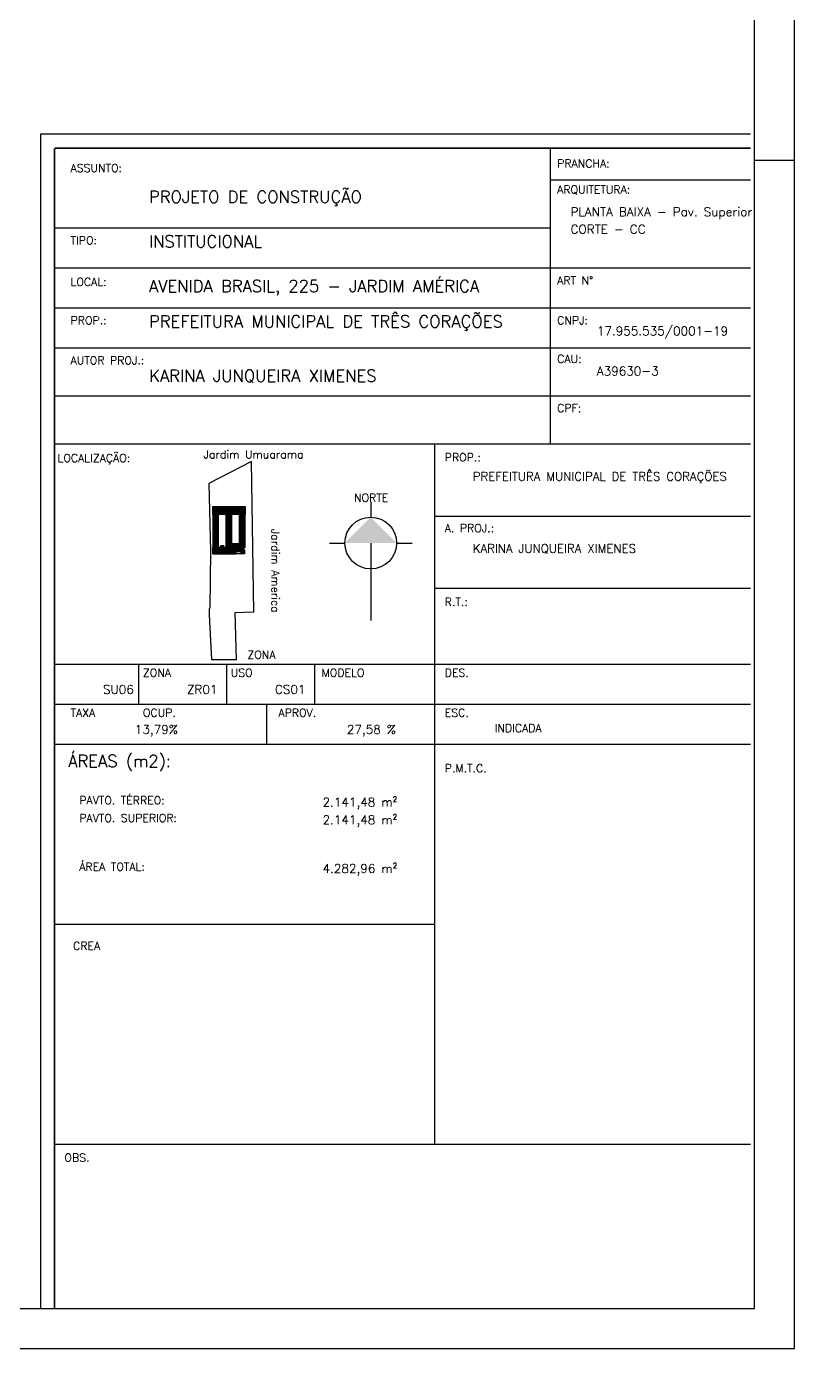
# Model space of a CAD drawing. Header units: inches. Extents: x 1211 to 1586, y 4594 to 4984.
# Drawn here: x 1502.81 to 1522.01, y 4593.59 to 4626.63 of the extents above; entities that cross this region are included whole.
import ezdxf

# ---------------------------------------------------------------- set-up
doc = ezdxf.new("R2010")
doc.units = ezdxf.units.IN
doc.header["$MEASUREMENT"] = 0
doc.linetypes.add('CERCA', pattern=[9.4, 8, -0.7, 0, -0.7])
for name, color, linetype in [('0.4', 8, 'Continuous'), ('0.8', 8, 'Continuous'), ('1', 1, 'Continuous'), ('Block2', 2, 'Continuous'), ('LINHAS', 2, 'Continuous'), ('PORTAS', 1, 'Continuous'), ('S2MARGF', 4, 'Continuous'), ('S2MARGG', 13, 'Continuous'), ('TEXTO', 8, 'Continuous')]:
    doc.layers.add(name, color=color, linetype=linetype)
doc.styles.add('ROMANS', font='romans', dxfattribs={"height": 0.2})

# ---------------------------------------------------------------- blocks, each defined once
blk = doc.blocks.new('Norte02')
at = {"layer": 'Block2'}
for p, q in [((0, 983), (0, 855)), ((-342, 641), (-214, 641)), ((0, 641), (0, 0)), ((214, 641), (342, 641))]:
    blk.add_line(p, q, dxfattribs=at)
blk.add_circle((0, 641), 214, dxfattribs=at)
blk.add_solid([(-214, 641), (0, 855), (214, 641)], dxfattribs=at)

msp = doc.modelspace()

# ---------------------------------------------------------------- hatches: boundary and pattern name
at = {"layer": '0.4'}
h = msp.add_hatch(dxfattribs=at)
h.set_pattern_fill('ANSI32,_O', color=8, scale=0.001094, angle=225)
h.set_pattern_definition([(270, (1507.970166, 4614.463634), (0.01041797, -5e-18), []), (270, (1507.966693, 4614.460161), (0.01041797, -5e-18), [])])
h.paths.add_polyline_path([(1508.2708, 4614.4379), (1508.2708, 4614.5317), (1507.4654, 4614.5317), (1507.4654, 4614.4379)])
h.paths.add_polyline_path([(1508.2708, 4614.5348), (1508.2708, 4614.6285), (1507.4654, 4614.6285), (1507.4654, 4614.5348)])
h.paths.add_polyline_path([(1508.2708, 4613.6106), (1508.2708, 4613.6965), (1507.9443, 4613.6965), (1507.9443, 4613.6106)])
h.paths.add_polyline_path([(1508.1804, 4613.6401), (1508.1458, 4613.6226), (1508.1112, 4613.6401), (1508.1458, 4613.6313)], flags=16)
h.paths.add_polyline_path([(1508.238, 4613.5519), (1508.238, 4613.6074), (1508.0536, 4613.6074), (1508.0536, 4613.5129), (1508.1707, 4613.5129), (1508.1707, 4613.5519)])
h.paths.add_polyline_path([(1508.0513, 4613.5293), (1508.0513, 4613.6051), (1507.9443, 4613.6051), (1507.4654, 4613.6051), (1507.4654, 4613.5293)])
h.paths.add_polyline_path([(1507.7929, 4613.5619), (1507.7583, 4613.5444), (1507.7237, 4613.5619), (1507.7583, 4613.5532)], flags=16)
h.paths.add_polyline_path([(1507.4654, 4613.5262), (1507.4654, 4613.4504), (1508.0513, 4613.4504), (1508.0513, 4613.5262)])
h.paths.add_polyline_path([(1507.7929, 4613.4949), (1507.7583, 4613.5036), (1507.7237, 4613.4949), (1507.7583, 4613.5124)], flags=16)
h.paths.add_polyline_path([(1508.1807, 4613.6376), (1508.1109, 4613.6376), (1508.1109, 4613.6559), (1508.1807, 4613.6559)], flags=24)
h.paths.add_polyline_path([(1508.1807, 4613.5591), (1508.1109, 4613.5591), (1508.1109, 4613.5774), (1508.1807, 4613.5774)], flags=24)
h.paths.add_polyline_path([(1507.7932, 4613.5595), (1507.7234, 4613.5595), (1507.7234, 4613.5778), (1507.7932, 4613.5778)], flags=24)
h.paths.add_polyline_path([(1507.7932, 4613.481), (1507.7234, 4613.481), (1507.7234, 4613.4993), (1507.7932, 4613.4993)], flags=24)
h.paths.add_polyline_path([(1507.903, 4614.4864), (1507.8332, 4614.4864), (1507.8332, 4614.5047), (1507.903, 4614.5047)], flags=24)
h.paths.add_polyline_path([(1507.903, 4614.565), (1507.8332, 4614.565), (1507.8332, 4614.5833), (1507.903, 4614.5833)], flags=24)
h = msp.add_hatch(dxfattribs=at)
h.set_pattern_fill('ANSI32', color=8, scale=0.001094, angle=-45)
h.set_pattern_definition([(360, (1498.143831, 4644.941748), (3e-18, 0.0104179687), []), (360, (1498.147304, 4644.938275), (3e-18, 0.0104179687), [])])
h.paths.add_polyline_path([(1508.2708, 4613.6989), (1508.2708, 4614.4332), (1508.2005, 4614.4332), (1508.2005, 4613.6989)])
h.paths.add_polyline_path([(1508.2294, 4614.055), (1508.2206, 4614.0203), (1508.2294, 4613.9857), (1508.2119, 4614.0203)], flags=16)
h.paths.add_polyline_path([(1508.1974, 4613.6989), (1508.1974, 4614.4332), (1508.1271, 4614.4332), (1508.1271, 4613.6989)])
h.paths.add_polyline_path([(1508.1623, 4614.055), (1508.1798, 4614.0203), (1508.1623, 4613.9857), (1508.171, 4614.0203)], flags=16)
h.paths.add_polyline_path([(1507.9419, 4613.6074), (1507.9419, 4614.4332), (1507.8716, 4614.4332), (1507.8716, 4613.6074)])
h.paths.add_polyline_path([(1507.9036, 4613.9857), (1507.8861, 4614.0203), (1507.9036, 4614.055), (1507.8948, 4614.0203)], flags=16)
h.paths.add_polyline_path([(1507.8685, 4613.6074), (1507.8685, 4614.4332), (1507.7982, 4614.4332), (1507.7982, 4613.6074)])
h.paths.add_polyline_path([(1507.8365, 4613.9857), (1507.8453, 4614.0203), (1507.8365, 4614.055), (1507.854, 4614.0203)], flags=16)
h.paths.add_polyline_path([(1507.6075, 4613.6074), (1507.6075, 4614.4332), (1507.538, 4614.4332), (1507.538, 4613.6074)])
h.paths.add_polyline_path([(1507.57, 4613.9857), (1507.5525, 4614.0203), (1507.57, 4614.055), (1507.5612, 4614.0203)], flags=16)
h.paths.add_polyline_path([(1507.5349, 4613.6074), (1507.5349, 4614.4332), (1507.4654, 4614.4332), (1507.4654, 4613.6074)])
h.paths.add_polyline_path([(1507.5029, 4613.9857), (1507.5117, 4614.0203), (1507.5029, 4614.055), (1507.5204, 4614.0203)], flags=16)
h.paths.add_polyline_path([(1508.2532, 4613.452), (1508.2532, 4613.5495), (1508.1746, 4613.5495), (1508.1746, 4613.4817, 0.4142136), (1508.2043, 4613.452)])
h.paths.add_polyline_path([(1508.2109, 4613.5192), (1508.2063, 4613.501), (1508.2109, 4613.4829), (1508.2017, 4613.501)], flags=16)
h.paths.add_polyline_path([(1508.2255, 4614.0554), (1508.2255, 4613.9854), (1508.2466, 4613.9854), (1508.2466, 4614.0554)], flags=24)
h.paths.add_polyline_path([(1508.1449, 4614.0554), (1508.1449, 4613.9854), (1508.1661, 4613.9854), (1508.1661, 4614.0554)], flags=24)
h.paths.add_polyline_path([(1507.8997, 4614.0554), (1507.8997, 4613.9854), (1507.9209, 4613.9854), (1507.9209, 4614.0554)], flags=24)
h.paths.add_polyline_path([(1507.8192, 4614.0554), (1507.8192, 4613.9854), (1507.8403, 4613.9854), (1507.8403, 4614.0554)], flags=24)
h.paths.add_polyline_path([(1507.5661, 4614.0554), (1507.5661, 4613.9854), (1507.5873, 4613.9854), (1507.5873, 4614.0554)], flags=24)
h.paths.add_polyline_path([(1507.4856, 4614.0554), (1507.4856, 4613.9854), (1507.5067, 4613.9854), (1507.5067, 4614.0554)], flags=24)
h.paths.add_polyline_path([(1508.2089, 4613.5194), (1508.2089, 4613.4828), (1508.2199, 4613.4828), (1508.2199, 4613.5194)], flags=24)
at = {"layer": '0.8'}
h = msp.add_hatch(dxfattribs=at)
h.set_pattern_fill('ANSI32', color=8, scale=0.002188, angle=225)
h.set_pattern_definition([(270, (1488.014498, 4681.427429), (0.0208359375, -9e-18), []), (270, (1488.007553, 4681.420483), (0.0208359375, -9e-18), [])])
h.paths.add_polyline_path([(1507.7368, 4613.6559), (1507.6704, 4613.6559), (1507.6704, 4613.6074), (1507.7368, 4613.6074)])
h.paths.add_polyline_path([(1507.7212, 4613.6314), (1507.6861, 4613.6314), (1507.6861, 4613.6406), (1507.7212, 4613.6406)], flags=24)
at = {"layer": '1'}
for points in [[(1507.8681, 4614.5587), (1507.8335, 4614.5674), (1507.8681, 4614.5499), (1507.9027, 4614.5674)], [(1507.8681, 4614.5091), (1507.8335, 4614.5003), (1507.8681, 4614.5178), (1507.9027, 4614.5003)], [(1507.5117, 4614.0203), (1507.5029, 4613.9857), (1507.5204, 4614.0203), (1507.5029, 4614.055)], [(1507.5612, 4614.0203), (1507.57, 4613.9857), (1507.5525, 4614.0203), (1507.57, 4614.055)], [(1507.8453, 4614.0203), (1507.8365, 4613.9857), (1507.854, 4614.0203), (1507.8365, 4614.055)], [(1507.8948, 4614.0203), (1507.9036, 4613.9857), (1507.8861, 4614.0203), (1507.9036, 4614.055)], [(1508.171, 4614.0203), (1508.1623, 4613.9857), (1508.1798, 4614.0203), (1508.1623, 4614.055)], [(1508.2206, 4614.0203), (1508.2294, 4613.9857), (1508.2119, 4614.0203), (1508.2294, 4614.055)], [(1507.7036, 4613.6282), (1507.6862, 4613.6326), (1507.7036, 4613.6238), (1507.7211, 4613.6326)], [(1507.7583, 4613.5532), (1507.7237, 4613.5619), (1507.7583, 4613.5444), (1507.7929, 4613.5619)], [(1507.7583, 4613.5036), (1507.7237, 4613.4949), (1507.7583, 4613.5124), (1507.7929, 4613.4949)], [(1508.1458, 4613.6313), (1508.1112, 4613.6401), (1508.1458, 4613.6226), (1508.1804, 4613.6401)], [(1508.1458, 4613.5817), (1508.1112, 4613.573), (1508.1458, 4613.5905), (1508.1804, 4613.573)], [(1508.2063, 4613.501), (1508.2109, 4613.4829), (1508.2017, 4613.501), (1508.2109, 4613.5192)]]:
    msp.add_hatch(color=8, dxfattribs=at).paths.add_polyline_path(points)

# ---------------------------------------------------------------- linework, layer by layer
at = {"layer": '1', "color": 8}
for p, q in [((1507.463, 4614.6309), (1508.2732, 4614.6309)), ((1507.463, 4614.4356), (1507.463, 4614.6309)), ((1508.2732, 4614.4356), (1507.463, 4614.4356)), ((1507.4654, 4614.6285), (1508.2708, 4614.6285)), ((1507.4654, 4614.4379), (1507.4654, 4614.6285)), ((1508.2708, 4614.5348), (1507.4654, 4614.5348)), ((1508.2708, 4614.5332), (1507.4654, 4614.5332)), ((1508.2708, 4614.5317), (1507.4654, 4614.5317)), ((1508.2708, 4614.4379), (1507.4654, 4614.4379)), ((1507.6075, 4614.4332), (1507.4654, 4614.4332)), ((1507.4654, 4614.4332), (1507.4654, 4613.6074)), ((1507.5349, 4614.4332), (1507.5349, 4613.6074)), ((1507.5364, 4614.4332), (1507.5364, 4613.6074)), ((1507.538, 4614.4332), (1507.538, 4613.6074)), ((1507.6075, 4613.6074), (1507.6075, 4614.4332)), ((1507.9419, 4614.4332), (1507.7982, 4614.4332)), ((1507.7982, 4614.4332), (1507.7982, 4613.6074)), ((1507.8335, 4614.5003), (1507.8681, 4614.5091)), ((1507.8685, 4614.4332), (1507.8685, 4613.6074)), ((1507.87, 4614.4332), (1507.87, 4613.6074)), ((1507.8716, 4614.4332), (1507.8716, 4613.6074)), ((1507.9419, 4613.6074), (1507.9419, 4614.4332)), ((1508.2708, 4614.4332), (1508.1271, 4614.4332)), ((1508.1271, 4614.4332), (1508.1271, 4613.6989)), ((1508.1974, 4614.4332), (1508.1974, 4613.6989)), ((1508.1989, 4614.4332), (1508.1989, 4613.6989)), ((1508.2005, 4614.4332), (1508.2005, 4613.6989)), ((1508.2708, 4614.6285), (1508.2708, 4614.4379)), ((1508.2708, 4613.6989), (1508.2708, 4614.4332)), ((1508.2732, 4614.6309), (1508.2732, 4614.4356)), ((1507.5117, 4614.0203), (1507.5029, 4614.055)), ((1507.5204, 4614.0203), (1507.5029, 4614.055)), ((1507.5029, 4613.9857), (1507.5117, 4614.0203)), ((1507.5204, 4614.0203), (1507.5029, 4613.9857)), ((1507.5525, 4614.0203), (1507.57, 4614.055)), ((1507.5525, 4614.0203), (1507.57, 4613.9857)), ((1507.5612, 4614.0203), (1507.57, 4614.055)), ((1507.57, 4613.9857), (1507.5612, 4614.0203)), ((1507.8453, 4614.0203), (1507.8365, 4614.055)), ((1507.854, 4614.0203), (1507.8365, 4614.055)), ((1507.8365, 4613.9857), (1507.8453, 4614.0203)), ((1507.854, 4614.0203), (1507.8365, 4613.9857)), ((1507.8861, 4614.0203), (1507.9036, 4614.055)), ((1507.8861, 4614.0203), (1507.9036, 4613.9857)), ((1507.8948, 4614.0203), (1507.9036, 4614.055)), ((1507.9036, 4613.9857), (1507.8948, 4614.0203)), ((1508.171, 4614.0203), (1508.1623, 4614.055)), ((1508.1798, 4614.0203), (1508.1623, 4614.055)), ((1508.1623, 4613.9857), (1508.171, 4614.0203)), ((1508.1798, 4614.0203), (1508.1623, 4613.9857)), ((1508.2119, 4614.0203), (1508.2294, 4614.055)), ((1508.2119, 4614.0203), (1508.2294, 4613.9857)), ((1508.2206, 4614.0203), (1508.2294, 4614.055)), ((1508.2294, 4613.9857), (1508.2206, 4614.0203)), ((1507.9443, 4613.6989), (1507.9443, 4613.6074)), ((1508.2732, 4613.6989), (1507.9443, 4613.6989)), ((1508.2708, 4613.6965), (1507.9443, 4613.6965)), ((1508.2708, 4613.609), (1508.2708, 4613.6965)), ((1508.2732, 4613.6067), (1508.2732, 4613.6989)), ((1508.0513, 4613.5293), (1507.4654, 4613.5293)), ((1508.0513, 4613.5278), (1507.4654, 4613.5278)), ((1508.0513, 4613.5262), (1507.4654, 4613.5262)), ((1507.6681, 4613.6582), (1507.7392, 4613.6582)), ((1507.6681, 4613.6074), (1507.6681, 4613.6582)), ((1507.6704, 4613.6559), (1507.7368, 4613.6559)), ((1507.6704, 4613.6074), (1507.6704, 4613.6559)), ((1507.6862, 4613.6326), (1507.7036, 4613.6282)), ((1507.7036, 4613.6238), (1507.6862, 4613.6326)), ((1507.7036, 4613.6282), (1507.7211, 4613.6326)), ((1507.7036, 4613.6238), (1507.7211, 4613.6326)), ((1507.7237, 4613.5619), (1507.7583, 4613.5532)), ((1507.7583, 4613.5444), (1507.7237, 4613.5619)), ((1507.7583, 4613.5124), (1507.7237, 4613.4949)), ((1507.7237, 4613.4949), (1507.7583, 4613.5036)), ((1507.7368, 4613.6074), (1507.7368, 4613.6559)), ((1507.7392, 4613.6074), (1507.7392, 4613.6582)), ((1507.7583, 4613.5532), (1507.7929, 4613.5619)), ((1507.7583, 4613.5444), (1507.7929, 4613.5619)), ((1507.7583, 4613.5124), (1507.7929, 4613.4949)), ((1507.7583, 4613.5036), (1507.7929, 4613.4949)), ((1508.2708, 4613.6106), (1507.9443, 4613.6106)), ((1508.238, 4613.609), (1507.9443, 4613.609)), ((1507.9443, 4613.6074), (1508.0536, 4613.6074)), ((1508.0536, 4613.6074), (1508.0536, 4613.5106)), ((1508.238, 4613.6074), (1508.0536, 4613.6074)), ((1508.0536, 4613.5129), (1508.1707, 4613.5129)), ((1508.0536, 4613.5106), (1508.1707, 4613.5106)), ((1508.2043, 4613.4504), (1508.0536, 4613.4504)), ((1508.2043, 4613.4481), (1508.0536, 4613.4481)), ((1508.1112, 4613.6401), (1508.1458, 4613.6313)), ((1508.1458, 4613.6226), (1508.1112, 4613.6401)), ((1508.1458, 4613.5905), (1508.1112, 4613.573)), ((1508.1112, 4613.573), (1508.1458, 4613.5817)), ((1508.1458, 4613.6313), (1508.1804, 4613.6401)), ((1508.1458, 4613.6226), (1508.1804, 4613.6401)), ((1508.1458, 4613.5905), (1508.1804, 4613.573)), ((1508.1458, 4613.5817), (1508.1804, 4613.573)), ((1508.1707, 4613.5129), (1508.1707, 4613.5519)), ((1508.1707, 4613.5519), (1508.238, 4613.5519)), ((1508.1707, 4613.5106), (1508.1707, 4613.4817)), ((1508.173, 4613.4817), (1508.173, 4613.5495)), ((1508.173, 4613.5495), (1508.2532, 4613.5495)), ((1508.1746, 4613.4817), (1508.1746, 4613.5495)), ((1508.2017, 4613.501), (1508.2109, 4613.5192)), ((1508.2017, 4613.501), (1508.2109, 4613.4829)), ((1508.2063, 4613.501), (1508.2109, 4613.5192)), ((1508.2109, 4613.4829), (1508.2063, 4613.501)), ((1508.238, 4613.5519), (1508.238, 4613.609)), ((1508.238, 4613.609), (1508.2708, 4613.609)), ((1508.2404, 4613.5519), (1508.2404, 4613.6067)), ((1508.2404, 4613.6067), (1508.2732, 4613.6067)), ((1508.2404, 4613.5519), (1508.2555, 4613.5519))]:
    msp.add_line(p, q, dxfattribs=at)
at = {"layer": '1'}
msp.add_lwpolyline([(1507.436, 4610.8054), (1508.0592, 4610.8106), (1508.0285, 4611.9881), (1508.4959, 4611.9974), (1508.4324, 4615.7569), (1507.3699, 4615.207), (1507.4064, 4613.515), (1507.3901, 4612.0924), (1507.383, 4612.0867), (1507.3791, 4612.0717), (1507.3766, 4612.0523), (1507.3753, 4612.0373), (1507.3745, 4612.0222), (1507.3737, 4612.007), (1507.3738, 4611.9919), (1507.3743, 4611.9768), (1507.3749, 4611.9617), (1507.3754, 4611.9465), (1507.3759, 4611.9314), (1507.3765, 4611.9163), (1507.3772, 4611.9012), (1507.3778, 4611.8861), (1507.3783, 4611.8747), (1507.3785, 4611.8709), (1507.3792, 4611.8558), (1507.3798, 4611.8407), (1507.3805, 4611.8244), (1507.382, 4611.7954), (1507.3827, 4611.7802), (1507.3827, 4611.7651), (1507.3842, 4611.75), (1507.385, 4611.7349), (1507.3858, 4611.7198), (1507.3865, 4611.7047), (1507.3873, 4611.6895), (1507.3882, 4611.6744), (1507.389, 4611.6593), (1507.3898, 4611.6442), (1507.3906, 4611.6291), (1507.3914, 4611.614), (1507.3922, 4611.5989), (1507.393, 4611.5838), (1507.3939, 4611.5687), (1507.3947, 4611.5535), (1507.3955, 4611.5384), (1507.3964, 4611.5233), (1507.3972, 4611.5082), (1507.3981, 4611.4931), (1507.3989, 4611.478), (1507.3997, 4611.4629), (1507.4005, 4611.4478), (1507.4012, 4611.4326), (1507.402, 4611.4175), (1507.4028, 4611.4024), (1507.4035, 4611.3873), (1507.4043, 4611.3722), (1507.4051, 4611.3571), (1507.4058, 4611.342), (1507.4066, 4611.3268), (1507.4074, 4611.3117), (1507.4082, 4611.2966), (1507.409, 4611.2815), (1507.4098, 4611.2664), (1507.4106, 4611.2513), (1507.4106, 4611.2362), (1507.4122, 4611.2211), (1507.4129, 4611.2059), (1507.4137, 4611.1908), (1507.4145, 4611.1757), (1507.4154, 4611.1606), (1507.4162, 4611.1455), (1507.4178, 4611.1153), (1507.436, 4610.8054)], dxfattribs=at)
at = {"layer": '1', "color": 8}
for points in [[(1507.6099, 4614.4356), (1507.463, 4614.4356), (1507.463, 4613.6074), (1507.6099, 4613.6074), (1507.6099, 4614.4356)], [(1507.9443, 4614.4332), (1507.9443, 4614.4356), (1507.7958, 4614.4356), (1507.7958, 4613.6074), (1507.9443, 4613.6074), (1507.9443, 4614.4356)], [(1507.9443, 4613.6074), (1507.463, 4613.6074), (1507.463, 4613.4481), (1508.0302, 4613.4481), (1508.0536, 4613.4481), (1508.0536, 4613.6074), (1507.9443, 4613.6074)], [(1508.2555, 4613.5519), (1508.2555, 4613.4481), (1508.2043, 4613.4481)], [(1508.2532, 4613.5495), (1508.2532, 4613.4504), (1508.2043, 4613.4504)], [(1508.2532, 4613.452), (1508.2043, 4613.452)]]:
    msp.add_lwpolyline(points, dxfattribs=at)
for points in [[(1508.2732, 4613.6989), (1508.2732, 4614.4356), (1508.1247, 4614.4356), (1508.1247, 4613.6989)], [(1507.9443, 4613.6051), (1507.4654, 4613.6051), (1507.4654, 4613.4504), (1508.0302, 4613.4504), (1508.0513, 4613.4504), (1508.0513, 4613.6051)]]:
    msp.add_lwpolyline(points, close=True, dxfattribs=at)
for radius in [0.0336, 0.0312, 0.0297]:
    msp.add_arc((1508.2043, 4613.4817), radius, 180, 270, dxfattribs=at)
at = {"layer": 'LINHAS', "color": 7}
for p, q in [((1503.16, 4623.9372), (1503.16, 4594.5872)), ((1520.91, 4623.9372), (1503.16, 4623.9372)), ((1515.91, 4616.1872), (1515.91, 4623.5872)), ((1520.91, 4622.7872), (1515.91, 4622.7872)), ((1515.91, 4621.5872), (1503.51, 4621.5872)), ((1520.91, 4620.5872), (1503.51, 4620.5872)), ((1520.91, 4619.5872), (1503.51, 4619.5872)), ((1520.91, 4618.5872), (1503.51, 4618.5872)), ((1520.91, 4617.3872), (1503.51, 4617.3872)), ((1520.91, 4616.1872), (1503.51, 4616.1872)), ((1513.01, 4616.1872), (1513.01, 4598.6872)), ((1520.91, 4614.3872), (1513.01, 4614.3872)), ((1520.91, 4612.5872), (1513.01, 4612.5872)), ((1520.91, 4610.6872), (1503.51, 4610.6872)), ((1505.61, 4610.6872), (1505.61, 4609.6872)), ((1507.81, 4610.6872), (1507.81, 4609.6872)), ((1510.01, 4610.6872), (1510.01, 4609.6872)), ((1520.91, 4609.6872), (1503.51, 4609.6872)), ((1508.81, 4609.6872), (1508.81, 4608.6872)), ((1520.91, 4608.6872), (1503.51, 4608.6872)), ((1513.01, 4604.1872), (1503.51, 4604.1872)), ((1520.91, 4598.6872), (1503.51, 4598.6872))]:
    msp.add_line(p, q, dxfattribs=at)
at = {"layer": 'LINHAS', "color": 7, "const_width": 0.04}
for points in [[(1503.51, 4623.5872), (1503.51, 4594.5872)], [(1520.91, 4623.5872), (1503.51, 4623.5872)]]:
    msp.add_lwpolyline(points, dxfattribs=at)
at = {"layer": 'S2MARGF'}
msp.add_line((1521.01, 4623.2872), (1522.01, 4623.2872), dxfattribs=at)
msp.add_lwpolyline([(1416.61, 4593.5872), (1522.01, 4593.5872), (1522.01, 4677.6872), (1416.61, 4677.6872)], close=True, dxfattribs=at)
at = {"layer": 'S2MARGG'}
for p, q in [((1521.01, 4594.5872), (1521.01, 4676.6872)), ((1419.11, 4594.5872), (1521.01, 4594.5872))]:
    msp.add_line(p, q, dxfattribs=at)

# ---------------------------------------------------------------- block references
at = {"layer": 'PORTAS', "linetype": 'CERCA', "xscale": 0.003020305089194153, "yscale": 0.003020305089194153, "zscale": 0.003020305089194153}
msp.add_blockref('Norte02', (1511.4156, 4611.7835), dxfattribs=at)

# ---------------------------------------------------------------- texts
at = {"style": 'ROMANS'}
for s, p in [('17.955.535/0001-19', (1517.0673, 4618.9095)), ('A39630-3', (1517.0673, 4617.9095))]:
    msp.add_text(s, height=0.22, dxfattribs=at).set_placement(p)
at = {"layer": '1', "color": 8}
for insert, char_height, width, attachment_point, rotation in [((1507.8681, 4614.5664), 0.005653, 0.098181, 2, 180), ((1507.8681, 4614.5013), 0.005653, 0.098181, 8, 180), ((1507.5039, 4614.0203), 0.005653, 0.098181, 2, 270), ((1507.569, 4614.0203), 0.005653, 0.098181, 8, 270), ((1507.8375, 4614.0203), 0.005653, 0.098181, 2, 270), ((1507.9026, 4614.0203), 0.005653, 0.098181, 8, 270), ((1508.1633, 4614.0203), 0.005653, 0.098181, 2, 270), ((1508.2283, 4614.0203), 0.005653, 0.098181, 8, 270), ((1507.7036, 4613.6321), 0.002847, 0.049455, 2, 180), ((1507.7583, 4613.5609), 0.005653, 0.098181, 2, 180), ((1507.7583, 4613.4959), 0.005653, 0.098181, 8, 180), ((1508.1458, 4613.639), 0.005653, 0.098181, 2, 180), ((1508.1458, 4613.574), 0.005653, 0.098181, 8, 180), ((1508.2104, 4613.501), 0.002961, 0.051422, 8, 270)]:
    msp.add_mtext('TELHA METALICA\\Pi = 10%', dxfattribs=dict(at, insert=insert, char_height=char_height, width=width, attachment_point=attachment_point, rotation=rotation))
at = {"layer": 'TEXTO', "color": 7, "style": 'ROMANS'}
for s, height, p in [('PRANCHA:', 0.2, (1516.0754, 4623.1079)), ('ASSUNTO:', 0.2, (1503.9102, 4622.9925)), ('PROJETO DE CONSTRUÇÃO', 0.3, (1505.8701, 4622.2234)), ('ARQUITETURA:', 0.2, (1516.0754, 4622.4541)), ('PLANTA BAIXA - Pav. Superior', 0.22, (1516.4101, 4621.8876)), ('CORTE - CC', 0.22, (1516.4101, 4621.4531)), ('TIPO:', 0.2, (1503.9102, 4621.1851)), ('INSTITUCIONAL', 0.3, (1505.8701, 4621.1095)), ('LOCAL:', 0.2, (1503.9102, 4620.1467)), ('AVENIDA BRASIL, 225 - JARDIM AMÉRICA', 0.3, (1505.8701, 4619.9943)), ('ART N%%d', 0.2, (1516.0754, 4620.1852)), ('PROP.:', 0.2, (1503.9102, 4619.1853)), ('PREFEITURA MUNICIPAL DE TRÊS CORAÇÕES', 0.3, (1505.8701, 4619.1095)), ('CNPJ:', 0.2, (1516.0754, 4619.1853)), ('AUTOR PROJ.:', 0.2, (1503.9102, 4618.1855)), ('CAU:', 0.2, (1516.0754, 4618.2239)), ('KARINA JUNQUEIRA XIMENES ', 0.3, (1505.8756, 4617.7519)), ('CPF:', 0.2, (1516.0754, 4616.9933)), ('LOCALIZAÇÃO:', 0.2, (1503.5843, 4615.7447)), ('Jardim Umuarama', 0.2, (1507.2329, 4615.8365, -0.0011)), ('PROP.:', 0.2, (1513.2651, 4615.7627)), ('PREFEITURA MUNICIPAL DE TRÊS CORAÇÕES', 0.215464, (1513.9643, 4615.2771)), ('NORTE', 0.2, (1510.9968, 4614.752)), ('A. PROJ.:', 0.2, (1513.2651, 4613.9937)), ('KARINA JUNQUEIRA XIMENES', 0.215464, (1513.9643, 4613.4771)), ('R.T.:', 0.2, (1513.2651, 4612.1478)), ('ZONA', 0.2, (1508.3314, 4610.829)), ('ZONA', 0.2, (1505.7196, 4610.3788)), ('USO', 0.2, (1507.9139, 4610.3788)), ('MODELO', 0.2, (1510.1853, 4610.3788)), ('DES.', 0.2, (1513.2651, 4610.3788)), ('SU06', 0.22, (1504.7196, 4609.9514)), ('ZR01', 0.22, (1506.8196, 4609.9514)), ('CS01', 0.22, (1509.0196, 4609.9514)), ('TAXA', 0.2, (1503.9102, 4609.379)), ('OCUP.', 0.2, (1505.7196, 4609.379)), ('APROV.', 0.2, (1509.1074, 4609.379)), ('ESC.', 0.2, (1513.2651, 4609.379)), ('13,79%%%', 0.22, (1505.517, 4608.9514)), ('13,79%%%', 0.22, (1505.517, 4608.9514)), ('27,58 %%%', 0.22, (1510.817, 4608.9514)), ('INDICADA', 0.2, (1514.5128, 4608.9957)), ('ÁREAS (m2):', 0.3, (1503.8507, 4608.1224)), ('P.M.T.C.', 0.2, (1513.2651, 4607.9916)), ('PAVTO. TÉRREO:', 0.2, (1504.1286, 4607.1896)), ('2.141,48 m²', 0.22, (1510.2096, 4607.1349)), ('PAVTO. SUPERIOR:', 0.2, (1504.1286, 4606.7473)), ('2.141,48 m²', 0.22, (1510.2096, 4606.6927)), ('ÁREA TOTAL: ', 0.2, (1504.1286, 4605.5307)), ('4.282,96 m²', 0.22, (1510.2096, 4605.4761)), ('CREA', 0.2, (1503.9736, 4603.552)), ('OBS.', 0.2, (1503.7572, 4598.2593))]:
    msp.add_text(s, height=height, dxfattribs=at).set_placement(p)
msp.add_text('Jardim America', height=0.2, rotation=270, dxfattribs=at).set_placement((1508.9307, 4614.0789, -0.0011))

doc.saveas('drawing.dxf')
